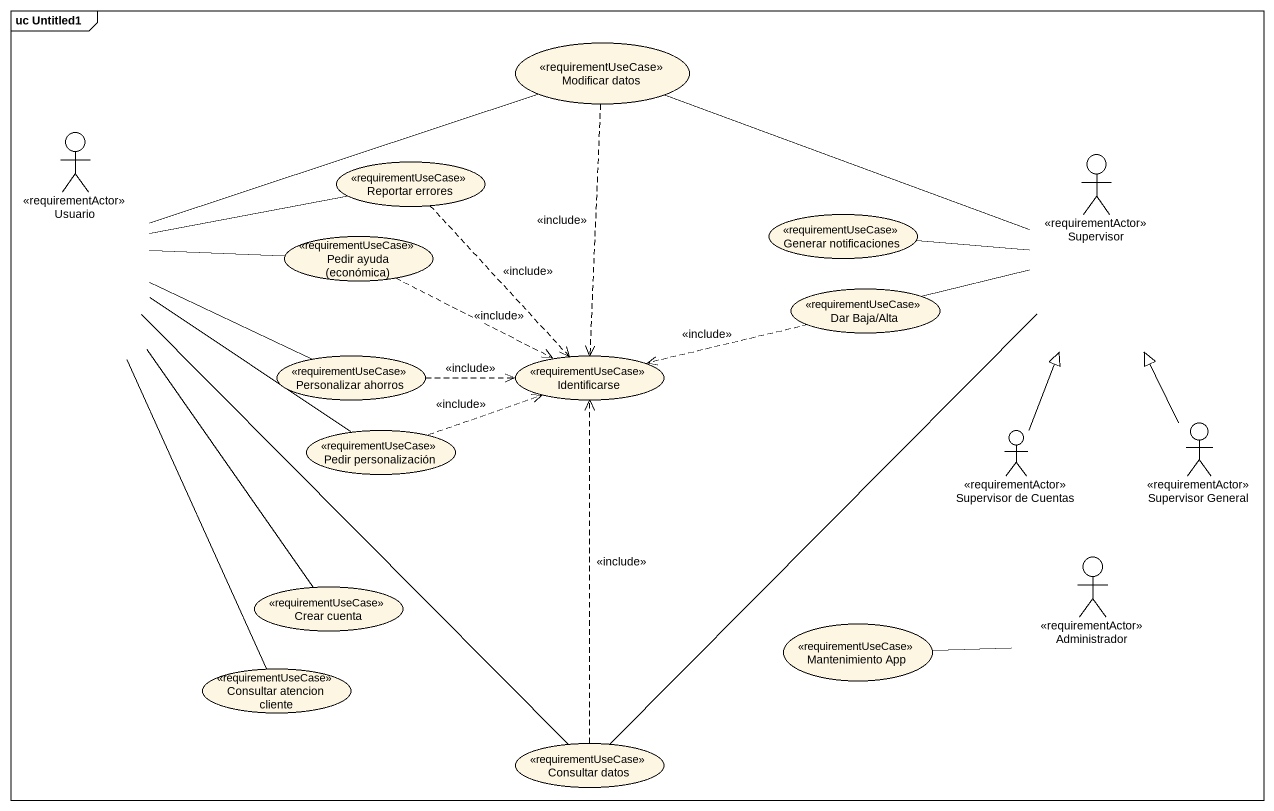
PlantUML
@startuml
mainframe uc Untitled1
usecase "Modificar datos" as Modificar_datos <<requirementUseCase>>
actor Usuario <<requirementActor>>
usecase "Reportar errores" as Reportar_errores <<requirementUseCase>>
actor Supervisor <<requirementActor>>
usecase "Generar notificaciones" as Generar_notificaciones <<requirementUseCase>>
usecase "Pedir ayuda (económica)" as Pedir_ayuda_económica <<requirementUseCase>>
usecase "Dar Baja/Alta" as Dar_Baja_Alta <<requirementUseCase>>
usecase "Personalizar ahorros" as Personalizar_ahorros <<requirementUseCase>>
usecase Identificarse <<requirementUseCase>>
actor "Supervisor General" as Supervisor_General <<requirementActor>>
usecase "Pedir personalización" as Pedir_personalización <<requirementUseCase>>
actor "Supervisor de Cuentas" as Supervisor_de_Cuentas <<requirementActor>>
actor Administrador <<requirementActor>>
usecase "Crear cuenta" as Crear_cuenta <<requirementUseCase>>
usecase "Mantenimiento App" as Mantenimiento_App <<requirementUseCase>>
usecase "Consultar atencion cliente" as Consultar_atencion_cliente <<requirementUseCase>>
usecase "Consultar datos" as Consultar_datos <<requirementUseCase>>
Modificar_datos ..> Identificarse : <<include>>
Usuario -right- Modificar_datos
Usuario -right- Reportar_errores
Usuario -right- Pedir_ayuda_económica
Usuario -right- Personalizar_ahorros
Usuario -- Pedir_personalización
Usuario -- Crear_cuenta
Usuario -- Consultar_atencion_cliente
Usuario -- Consultar_datos
Reportar_errores ..> Identificarse : <<include>>
Supervisor -left- Modificar_datos
Supervisor -left- Generar_notificaciones
Supervisor -left- Dar_Baja_Alta
Supervisor -- Consultar_datos
Pedir_ayuda_económica .right.> Identificarse : <<include>>
Dar_Baja_Alta .left.> Identificarse : <<include>>
Personalizar_ahorros .right.> Identificarse : <<include>>
Supervisor_General -up-|> Supervisor
Pedir_personalización .right.> Identificarse : <<include>>
Supervisor_de_Cuentas -up-|> Supervisor
Administrador -left- Mantenimiento_App
Consultar_datos .up.> Identificarse : <<include>>
@enduml
